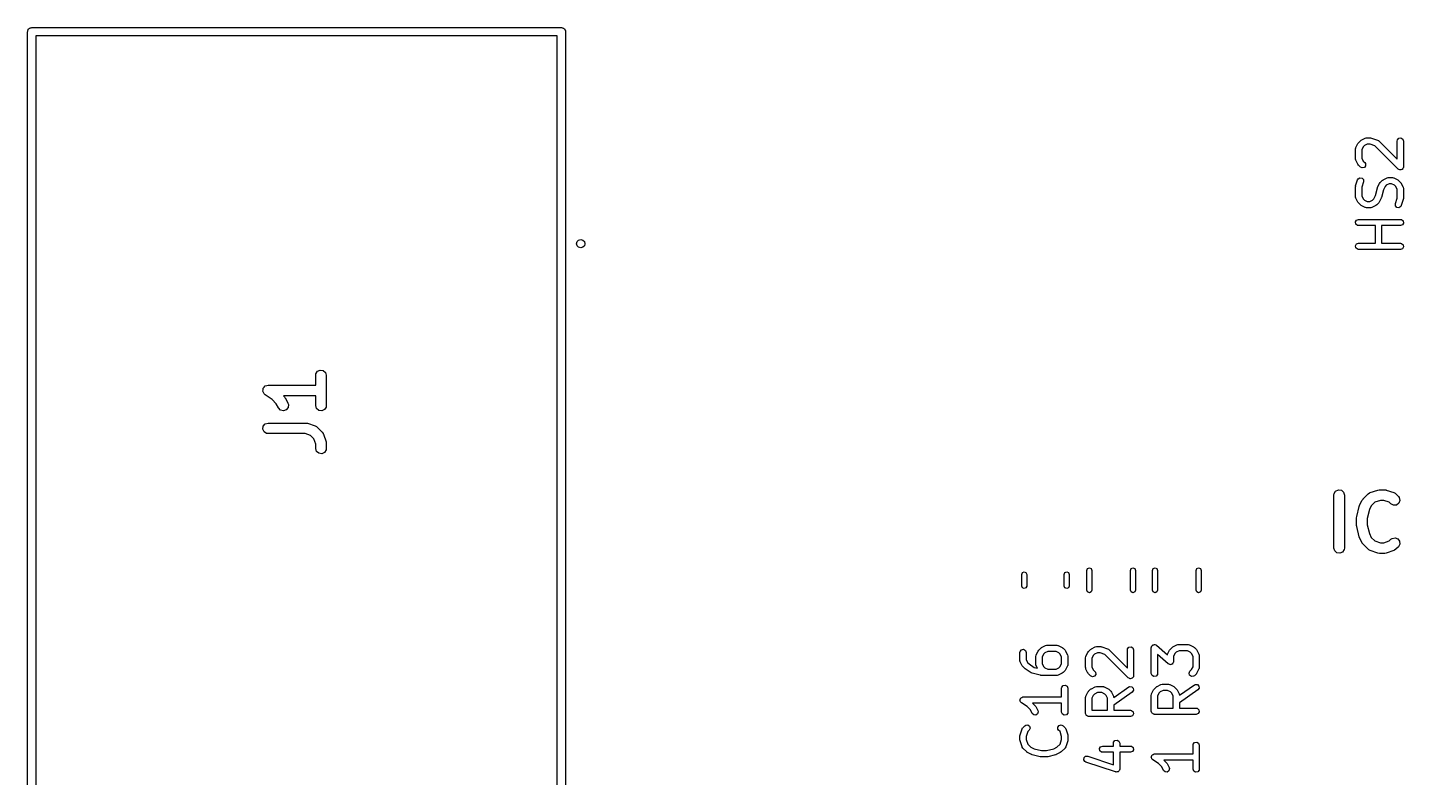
# Model space of a CAD drawing. Extents: x 85.1 to 152.3, y -110.2 to -37.
# Drawn here: x 85.12 to 118.11, y -84.16 to -66.19 of the extents above; entities that cross this region are included whole.
import ezdxf

# ---------------------------------------------------------------- set-up
doc = ezdxf.new("R2010")
doc.units = 0
doc.layers.add('BLACK', color=7, linetype='CONTINUOUS')

msp = doc.modelspace()

# ---------------------------------------------------------------- linework, layer by layer
at = {"layer": 'BLACK', "linetype": 'CONTINUOUS'}
for p, q in [((85.117, -66.294), (85.1219, -66.2789)), ((85.117, -84.455), (85.117, -66.294)), ((85.1219, -66.2631), (85.1312, -66.2503)), ((85.1219, -66.2789), (85.1219, -66.2631)), ((85.1312, -66.2503), (85.1361, -66.2352)), ((85.1361, -66.2352), (85.1489, -66.2259)), ((85.1489, -66.2259), (85.1582, -66.2131)), ((85.1582, -66.2131), (85.1733, -66.2082)), ((85.1733, -66.2082), (85.1861, -66.1989)), ((85.1861, -66.1989), (85.2019, -66.1989)), ((85.2019, -66.1989), (85.217, -66.194)), ((85.217, -66.194), (97.917, -66.194)), ((97.917, -66.194), (97.9321, -66.1989)), ((97.9321, -66.1989), (97.9479, -66.1989)), ((97.9479, -66.1989), (97.9607, -66.2082)), ((97.9607, -66.2082), (97.9758, -66.2131)), ((97.9758, -66.2131), (97.9851, -66.2259)), ((97.9851, -66.2259), (97.9979, -66.2352)), ((97.9979, -66.2352), (98.0028, -66.2503)), ((98.0028, -66.2503), (98.0121, -66.2631)), ((98.0121, -66.2631), (98.0121, -66.2789)), ((98.0121, -66.2789), (98.017, -66.294)), ((98.017, -66.294), (98.017, -84.455)), ((85.317, -66.394), (85.317, -84.355)), ((97.817, -66.394), (85.317, -66.394)), ((97.817, -84.355), (97.817, -66.394)), ((117.027, -68.9555), (117.075, -68.9079)), ((117.075, -68.9079), (117.093, -68.895)), ((117.093, -68.895), (117.094, -68.8938)), ((117.094, -68.8938), (117.19, -68.8462)), ((117.19, -68.8462), (117.215, -68.8388)), ((117.215, -68.8388), (117.219, -68.8398)), ((117.219, -68.8398), (117.223, -68.8383)), ((117.223, -68.8383), (117.318, -68.8383)), ((117.318, -68.8383), (117.34, -68.8422)), ((117.34, -68.8422), (117.342, -68.8421)), ((117.342, -68.8421), (117.485, -68.8898)), ((117.485, -68.8898), (117.508, -68.9022)), ((117.508, -68.9022), (117.51, -68.906)), ((117.51, -68.906), (117.514, -68.9079)), ((117.514, -68.9079), (117.958, -69.3513)), ((117.958, -68.9133), (117.962, -68.8876)), ((117.958, -69.3513), (117.958, -68.9133)), ((117.962, -68.8876), (117.995, -68.8483)), ((117.995, -68.8483), (118.046, -68.8394)), ((118.046, -68.8394), (118.09, -68.8651)), ((118.09, -68.8651), (118.108, -68.9133)), ((118.108, -68.9133), (118.108, -69.5323)), ((116.958, -69.1038), (116.962, -69.0781)), ((116.958, -69.3419), (116.958, -69.1038)), ((116.962, -69.0781), (116.965, -69.0747)), ((116.965, -69.0747), (116.966, -69.0702)), ((116.966, -69.0702), (117.013, -68.975)), ((117.013, -68.975), (117.027, -68.957)), ((117.027, -68.957), (117.027, -68.9555)), ((117.142, -69.0529), (117.108, -69.1215)), ((117.108, -69.1215), (117.108, -69.3242)), ((117.172, -69.0225), (117.142, -69.0529)), ((117.241, -68.9883), (117.172, -69.0225)), ((117.306, -68.9883), (117.241, -68.9883)), ((117.421, -69.0265), (117.306, -68.9883)), ((117.98, -69.5854), (117.421, -69.0265)), ((116.959, -69.3461), (116.958, -69.3419)), ((116.958, -69.3504), (116.959, -69.3461)), ((116.966, -69.3754), (116.958, -69.3504)), ((117.013, -69.4706), (116.966, -69.3754)), ((117.014, -69.4718), (117.013, -69.4706)), ((117.027, -69.4901), (117.014, -69.4718)), ((117.075, -69.5377), (117.027, -69.4901)), ((117.121, -69.5594), (117.075, -69.5377)), ((117.108, -69.3242), (117.142, -69.3927)), ((117.171, -69.5461), (117.121, -69.5594)), ((117.142, -69.3927), (117.181, -69.4317)), ((117.2, -69.5041), (117.171, -69.5461)), ((117.181, -69.4317), (117.196, -69.453)), ((117.196, -69.453), (117.2, -69.5041)), ((118, -69.5949), (117.98, -69.5854)), ((118.02, -69.6062), (118, -69.5949)), ((118.023, -69.6056), (118.02, -69.6062)), ((118.026, -69.607), (118.023, -69.6056)), ((118.048, -69.6012), (118.026, -69.607)), ((118.07, -69.5973), (118.048, -69.6012)), ((118.072, -69.5947), (118.07, -69.5973)), ((118.076, -69.5938), (118.072, -69.5947)), ((118.089, -69.5753), (118.076, -69.5938)), ((118.103, -69.558), (118.089, -69.5753)), ((118.104, -69.5534), (118.103, -69.558)), ((118.105, -69.5517), (118.104, -69.5534)), ((118.108, -69.5323), (118.105, -69.5485)), ((118.105, -69.5485), (118.105, -69.5517)), ((116.961, -69.9848), (117.009, -69.8419)), ((117.009, -69.8419), (117.021, -69.819)), ((117.021, -69.819), (117.065, -69.7922)), ((117.065, -69.7922), (117.116, -69.7997)), ((117.151, -69.8894), (117.108, -70.0207)), ((117.116, -69.7997), (117.15, -69.8381)), ((117.15, -69.8381), (117.151, -69.8894)), ((117.489, -70.0226), (117.537, -69.9274)), ((117.537, -69.9274), (117.55, -69.9094)), ((117.55, -69.9094), (117.551, -69.9079)), ((117.551, -69.9079), (117.599, -69.8603)), ((117.599, -69.8603), (117.617, -69.8474)), ((117.617, -69.8474), (117.618, -69.8462)), ((117.618, -69.8462), (117.713, -69.7986)), ((117.765, -69.9407), (117.696, -69.9749)), ((117.713, -69.7986), (117.738, -69.7912)), ((117.738, -69.7912), (117.743, -69.7922)), ((117.743, -69.7922), (117.747, -69.7907)), ((117.747, -69.7907), (117.842, -69.7907)), ((117.824, -69.9407), (117.765, -69.9407)), ((117.893, -69.9749), (117.824, -69.9407)), ((117.842, -69.7907), (117.868, -69.7952)), ((117.868, -69.7952), (117.871, -69.7981)), ((117.871, -69.7981), (117.876, -69.7986)), ((117.876, -69.7986), (117.971, -69.8462)), ((117.971, -69.8462), (117.989, -69.8596)), ((117.989, -69.8596), (117.99, -69.8603)), ((117.99, -69.8603), (118.038, -69.9079)), ((118.038, -69.9079), (118.051, -69.9262)), ((118.051, -69.9262), (118.052, -69.9274)), ((118.052, -69.9274), (118.1, -70.0226)), ((116.958, -70.0085), (116.962, -69.9864)), ((116.958, -70.2466), (116.958, -70.0085)), ((116.959, -70.2508), (116.958, -70.2466)), ((116.958, -70.2552), (116.959, -70.2508)), ((116.966, -70.2802), (116.958, -70.2552)), ((116.962, -69.9864), (116.961, -69.9848)), ((117.108, -70.0207), (117.108, -70.2289)), ((117.108, -70.2289), (117.142, -70.2974)), ((117.4, -70.2974), (117.438, -70.2204)), ((117.438, -70.2204), (117.484, -70.038)), ((117.484, -70.038), (117.489, -70.0261)), ((117.489, -70.0261), (117.489, -70.0226)), ((117.582, -70.2648), (117.576, -70.2766)), ((117.627, -70.0823), (117.582, -70.2648)), ((117.666, -70.0053), (117.627, -70.0823)), ((117.696, -69.9749), (117.666, -70.0053)), ((117.923, -70.0053), (117.893, -69.9749)), ((117.958, -70.0738), (117.923, -70.0053)), ((117.958, -70.2821), (117.958, -70.0738)), ((118.1, -70.0226), (118.107, -70.0476)), ((118.107, -70.0476), (118.106, -70.0519)), ((118.106, -70.0519), (118.108, -70.0561)), ((118.108, -70.0561), (118.108, -70.2942)), ((117.013, -70.3754), (116.966, -70.2802)), ((117.014, -70.3765), (117.013, -70.3754)), ((117.027, -70.3949), (117.014, -70.3765)), ((117.075, -70.4425), (117.027, -70.3949)), ((117.076, -70.4432), (117.075, -70.4425)), ((117.094, -70.4566), (117.076, -70.4432)), ((117.19, -70.5042), (117.094, -70.4566)), ((117.142, -70.2974), (117.172, -70.3278)), ((117.172, -70.3278), (117.241, -70.3621)), ((117.194, -70.5047), (117.19, -70.5042)), ((117.197, -70.5076), (117.194, -70.5047)), ((117.223, -70.5121), (117.197, -70.5076)), ((117.318, -70.5121), (117.223, -70.5121)), ((117.241, -70.3621), (117.301, -70.3621)), ((117.301, -70.3621), (117.369, -70.3278)), ((117.323, -70.5106), (117.318, -70.5121)), ((117.327, -70.5116), (117.323, -70.5106)), ((117.352, -70.5042), (117.327, -70.5116)), ((117.447, -70.4566), (117.352, -70.5042)), ((117.369, -70.3278), (117.4, -70.2974)), ((117.448, -70.4554), (117.447, -70.4566)), ((117.467, -70.4425), (117.448, -70.4554)), ((117.514, -70.3949), (117.467, -70.4425)), ((117.515, -70.3934), (117.514, -70.3949)), ((117.528, -70.3754), (117.515, -70.3934)), ((117.576, -70.2802), (117.528, -70.3754)), ((117.576, -70.2766), (117.576, -70.2802)), ((117.914, -70.4134), (117.958, -70.2821)), ((117.915, -70.4647), (117.914, -70.4134)), ((117.949, -70.503), (117.915, -70.4647)), ((118, -70.5106), (117.949, -70.503)), ((118.044, -70.4837), (118, -70.5106)), ((118.056, -70.4608), (118.044, -70.4837)), ((118.104, -70.318), (118.056, -70.4608)), ((118.108, -70.2942), (118.104, -70.3163)), ((118.104, -70.3163), (118.104, -70.318)), ((116.959, -70.8526), (116.984, -70.8082)), ((116.968, -70.9032), (116.959, -70.8526)), ((117.007, -70.9361), (116.968, -70.9032)), ((116.984, -70.8082), (117.033, -70.7907)), ((117.033, -70.7907), (118.033, -70.7907)), ((118.033, -70.7907), (118.058, -70.7952)), ((118.081, -70.9231), (118.033, -70.9407)), ((118.058, -70.7952), (118.098, -70.8282)), ((118.106, -70.8787), (118.081, -70.9231)), ((118.098, -70.8282), (118.106, -70.8787)), ((117.033, -70.9407), (117.007, -70.9361)), ((117.434, -70.9407), (117.033, -70.9407)), ((117.434, -71.3621), (117.434, -70.9407)), ((118.033, -70.9407), (117.584, -70.9407)), ((117.584, -70.9407), (117.584, -71.3621)), ((98.281, -71.374), (98.2944, -71.324)), ((98.2944, -71.424), (98.281, -71.374)), ((98.281, -71.374), (98.281, -71.374)), ((98.2944, -71.324), (98.331, -71.2874)), ((98.331, -71.4606), (98.2944, -71.424)), ((98.331, -71.2874), (98.381, -71.274)), ((98.381, -71.474), (98.331, -71.4606)), ((98.381, -71.274), (98.431, -71.2874)), ((98.431, -71.4606), (98.381, -71.474)), ((98.431, -71.2874), (98.4676, -71.324)), ((98.4676, -71.424), (98.431, -71.4606)), ((98.4676, -71.324), (98.481, -71.374)), ((98.481, -71.374), (98.4676, -71.424)), ((98.481, -71.374), (98.481, -71.374)), ((116.959, -71.4241), (116.984, -71.3796)), ((116.968, -71.4746), (116.959, -71.4241)), ((117.007, -71.5076), (116.968, -71.4746)), ((116.984, -71.3796), (117.033, -71.3621)), ((117.033, -71.5121), (117.007, -71.5076)), ((117.033, -71.3621), (117.434, -71.3621)), ((118.033, -71.5121), (117.033, -71.5121)), ((117.584, -71.3621), (118.033, -71.3621)), ((118.033, -71.3621), (118.058, -71.3666)), ((118.081, -71.4945), (118.033, -71.5121)), ((118.058, -71.3666), (118.098, -71.3996)), ((118.106, -71.4501), (118.081, -71.4945)), ((118.098, -71.3996), (118.106, -71.4501)), ((92.0275, -74.5273), (92.0327, -74.4916)), ((92.0275, -74.7632), (92.0275, -74.5273)), ((92.0327, -74.4916), (92.0714, -74.4314)), ((92.0714, -74.4314), (92.1365, -74.4016)), ((92.1365, -74.4016), (92.2073, -74.4118)), ((92.2073, -74.4118), (92.2614, -74.4587)), ((92.2614, -74.4587), (92.2815, -74.5273)), ((92.2815, -74.5273), (92.2815, -75.253)), ((90.7585, -74.9061), (90.7641, -74.8718)), ((90.7641, -74.8718), (90.769, -74.8374)), ((90.769, -74.8374), (90.7697, -74.8366)), ((90.7697, -74.8366), (90.7699, -74.8355)), ((90.7699, -74.8355), (90.7931, -74.8096)), ((90.7931, -74.8096), (90.8159, -74.7834)), ((90.8159, -74.7834), (90.8169, -74.783)), ((90.8169, -74.783), (90.8177, -74.7822)), ((90.8177, -74.7822), (90.8512, -74.773)), ((90.8512, -74.773), (90.8845, -74.7632)), ((90.8845, -74.7632), (92.0275, -74.7632)), ((90.759, -74.9072), (90.7585, -74.9061)), ((90.7588, -74.9083), (90.759, -74.9072)), ((90.7733, -74.9399), (90.7588, -74.9083)), ((90.7872, -74.9717), (90.7733, -74.9399)), ((90.7882, -74.9727), (90.7872, -74.9717)), ((90.7885, -74.9734), (90.7882, -74.9727)), ((90.7901, -74.9743), (90.7885, -74.9734)), ((90.8141, -74.9959), (90.7901, -74.9743)), ((90.985, -75.1098), (90.8141, -74.9959)), ((91.0825, -75.2073), (90.985, -75.1098)), ((91.1338, -75.3098), (91.0825, -75.2073)), ((92.0275, -75.0172), (91.2516, -75.0172)), ((91.2516, -75.0172), (91.2767, -75.0423)), ((91.2767, -75.0423), (91.2984, -75.0712)), ((91.2984, -75.0712), (91.2989, -75.0736)), ((91.2989, -75.0736), (91.3005, -75.0753)), ((91.3005, -75.0753), (91.361, -75.1963)), ((91.361, -75.1963), (91.3724, -75.2306)), ((92.0275, -75.253), (92.0275, -75.0172)), ((91.1825, -75.3622), (91.1338, -75.3098)), ((91.2519, -75.38), (91.1825, -75.3622)), ((91.3198, -75.3574), (91.2519, -75.38)), ((91.3647, -75.3017), (91.3198, -75.3574)), ((91.3724, -75.2306), (91.3647, -75.3017)), ((92.0477, -75.3217), (92.0275, -75.253)), ((92.1018, -75.3686), (92.0477, -75.3217)), ((92.1726, -75.3788), (92.1018, -75.3686)), ((92.2377, -75.349), (92.1726, -75.3788)), ((92.2764, -75.2888), (92.2377, -75.349)), ((92.2815, -75.253), (92.2764, -75.2888)), ((90.7588, -75.8154), (90.769, -75.7446)), ((90.7885, -75.8805), (90.7588, -75.8154)), ((90.769, -75.7446), (90.8159, -75.6905)), ((90.8159, -75.6905), (90.8845, -75.6703)), ((90.8845, -75.6703), (91.7917, -75.6703)), ((91.7917, -75.6703), (91.8274, -75.6755)), ((91.8274, -75.6755), (91.8295, -75.6768)), ((91.8295, -75.6768), (91.8318, -75.6768)), ((91.8318, -75.6768), (92.0133, -75.7373)), ((92.0133, -75.7373), (92.0456, -75.7535)), ((92.0456, -75.7535), (92.0528, -75.7625)), ((92.0528, -75.7625), (92.0629, -75.768)), ((92.0629, -75.768), (92.1839, -75.889)), ((90.8487, -75.9192), (90.7885, -75.8805)), ((90.8845, -75.9243), (90.8487, -75.9192)), ((91.7711, -75.9243), (90.8845, -75.9243)), ((91.9045, -75.9688), (91.7711, -75.9243)), ((91.983, -76.0474), (91.9045, -75.9688)), ((92.0275, -76.1808), (91.983, -76.0474)), ((92.0275, -76.2811), (92.0275, -76.1808)), ((92.1839, -75.889), (92.2055, -75.9179)), ((92.2055, -75.9179), (92.208, -75.9291)), ((92.208, -75.9291), (92.2145, -75.9386)), ((92.2145, -75.9386), (92.275, -76.12)), ((92.275, -76.12), (92.2814, -76.1556)), ((92.2814, -76.1556), (92.2809, -76.1579)), ((92.2809, -76.1579), (92.2815, -76.1602)), ((92.2815, -76.1602), (92.2815, -76.2811)), ((92.0477, -76.3498), (92.0275, -76.2811)), ((92.1018, -76.3967), (92.0477, -76.3498)), ((92.1726, -76.4068), (92.1018, -76.3967)), ((92.2377, -76.3771), (92.1726, -76.4068)), ((92.2764, -76.3169), (92.2377, -76.3771)), ((92.2815, -76.2811), (92.2764, -76.3169)), ((116.438, -77.3971), (116.444, -77.3613)), ((116.438, -78.6671), (116.438, -77.3971)), ((116.444, -77.3613), (116.482, -77.3011)), ((116.482, -77.3011), (116.547, -77.2714)), ((116.547, -77.2714), (116.618, -77.2816)), ((116.618, -77.2816), (116.672, -77.3285)), ((116.672, -77.3285), (116.692, -77.3971)), ((116.692, -77.3971), (116.692, -78.6671)), ((117.057, -77.6427), (117.117, -77.5218)), ((117.117, -77.5218), (117.138, -77.4921)), ((117.138, -77.4921), (117.14, -77.4908)), ((117.14, -77.4908), (117.141, -77.4888)), ((117.141, -77.4888), (117.262, -77.3678)), ((117.262, -77.3678), (117.291, -77.3461)), ((117.291, -77.3461), (117.302, -77.3437)), ((117.302, -77.3437), (117.311, -77.3371)), ((117.311, -77.3371), (117.493, -77.2766)), ((117.554, -77.5241), (117.42, -77.5686)), ((117.493, -77.2766), (117.528, -77.2702)), ((117.528, -77.2702), (117.531, -77.2708)), ((117.531, -77.2708), (117.533, -77.2701)), ((117.533, -77.2701), (117.654, -77.2701)), ((117.633, -77.5241), (117.554, -77.5241)), ((117.767, -77.5686), (117.633, -77.5241)), ((117.654, -77.2701), (117.69, -77.2753)), ((117.69, -77.2753), (117.692, -77.2766)), ((117.692, -77.2766), (117.694, -77.2766)), ((117.694, -77.2766), (117.876, -77.3371)), ((117.876, -77.3371), (117.908, -77.3533)), ((117.908, -77.3533), (117.915, -77.3623)), ((117.915, -77.3623), (117.925, -77.3678)), ((117.925, -77.3678), (117.986, -77.4283)), ((117.986, -77.4283), (118.007, -77.4572)), ((118.023, -77.5271), (117.998, -77.5942)), ((118.007, -77.4572), (118.023, -77.5271)), ((116.987, -77.9106), (117.047, -77.6687)), ((117.047, -77.6687), (117.056, -77.6471)), ((117.056, -77.6471), (117.057, -77.6427)), ((117.29, -77.7438), (117.237, -77.957)), ((117.335, -77.6538), (117.29, -77.7438)), ((117.42, -77.5686), (117.335, -77.6538)), ((117.806, -77.6079), (117.767, -77.5686)), ((117.869, -77.6422), (117.806, -77.6079)), ((117.94, -77.6371), (117.869, -77.6422)), ((117.998, -77.5942), (117.94, -77.6371)), ((116.983, -77.9414), (116.987, -77.9141)), ((116.983, -78.1228), (116.983, -77.9414)), ((116.984, -78.1262), (116.983, -78.1228)), ((116.987, -78.1536), (116.984, -78.1262)), ((116.987, -77.9141), (116.987, -77.9106)), ((117.047, -78.3955), (116.987, -78.1536)), ((117.237, -77.957), (117.237, -78.1072)), ((117.237, -78.1072), (117.29, -78.3204)), ((117.049, -78.3994), (117.047, -78.3955)), ((117.057, -78.4215), (117.049, -78.3994)), ((117.117, -78.5425), (117.057, -78.4215)), ((117.29, -78.3204), (117.335, -78.4105)), ((117.335, -78.4105), (117.42, -78.4956)), ((117.42, -78.4956), (117.554, -78.5401)), ((117.633, -78.5401), (117.767, -78.4956)), ((117.767, -78.4956), (117.806, -78.4564)), ((117.806, -78.4564), (117.835, -78.4347)), ((117.835, -78.4347), (117.905, -78.4195)), ((117.905, -78.4195), (117.972, -78.4445)), ((117.972, -78.4445), (118.015, -78.5018)), ((118.015, -78.5018), (118.02, -78.5732)), ((116.459, -78.7358), (116.438, -78.6671)), ((116.513, -78.7826), (116.459, -78.7358)), ((116.584, -78.7928), (116.513, -78.7826)), ((116.649, -78.7631), (116.584, -78.7928)), ((116.687, -78.7029), (116.649, -78.7631)), ((116.692, -78.6671), (116.687, -78.7029)), ((117.119, -78.5442), (117.117, -78.5425)), ((117.119, -78.5466), (117.119, -78.5442)), ((117.141, -78.5755), (117.119, -78.5466)), ((117.262, -78.6965), (117.141, -78.5755)), ((117.272, -78.702), (117.262, -78.6965)), ((117.279, -78.7109), (117.272, -78.702)), ((117.311, -78.7271), (117.279, -78.7109)), ((117.493, -78.7876), (117.311, -78.7271)), ((117.495, -78.7877), (117.493, -78.7876)), ((117.497, -78.789), (117.495, -78.7877)), ((117.533, -78.7941), (117.497, -78.789)), ((117.654, -78.7941), (117.533, -78.7941)), ((117.554, -78.5401), (117.633, -78.5401)), ((117.656, -78.7935), (117.654, -78.7941)), ((117.659, -78.794), (117.656, -78.7935)), ((117.694, -78.7876), (117.659, -78.794)), ((117.876, -78.7271), (117.694, -78.7876)), ((117.885, -78.7206), (117.876, -78.7271)), ((117.896, -78.7181), (117.885, -78.7206)), ((117.925, -78.6965), (117.896, -78.7181)), ((117.986, -78.636), (117.925, -78.6965)), ((118.02, -78.5732), (117.986, -78.636)), ((110.517, -79.2017), (110.535, -79.1593)), ((110.535, -79.1593), (110.577, -79.1417)), ((110.577, -79.1417), (110.62, -79.1593)), ((110.62, -79.1593), (110.637, -79.2017)), ((111.562, -79.2017), (111.58, -79.1593)), ((111.58, -79.1593), (111.622, -79.1417)), ((111.622, -79.1417), (111.665, -79.1593)), ((111.665, -79.1593), (111.682, -79.2017)), ((112.092, -79.2017), (112.109, -79.1593)), ((112.109, -79.1593), (112.152, -79.1417)), ((112.152, -79.1417), (112.194, -79.1593)), ((112.194, -79.1593), (112.212, -79.2017)), ((113.137, -79.2017), (113.154, -79.1593)), ((113.154, -79.1593), (113.197, -79.1417)), ((113.197, -79.1417), (113.239, -79.1593)), ((113.239, -79.1593), (113.257, -79.2017)), ((108.955, -79.2976), (108.972, -79.2552)), ((108.955, -79.5788), (108.955, -79.2976)), ((108.972, -79.2552), (109.015, -79.2376)), ((109.015, -79.2376), (109.057, -79.2552)), ((109.057, -79.2552), (109.075, -79.2976)), ((109.075, -79.2976), (109.075, -79.5788)), ((109.975, -79.2976), (109.992, -79.2552)), ((109.975, -79.5788), (109.975, -79.2976)), ((109.992, -79.2552), (110.035, -79.2376)), ((110.035, -79.2376), (110.077, -79.2552)), ((110.077, -79.2552), (110.095, -79.2976)), ((110.095, -79.2976), (110.095, -79.5788)), ((110.517, -79.6763), (110.517, -79.2017)), ((110.637, -79.2017), (110.637, -79.6763)), ((111.562, -79.6763), (111.562, -79.2017)), ((111.682, -79.2017), (111.682, -79.6763)), ((112.092, -79.6763), (112.092, -79.2017)), ((112.212, -79.2017), (112.212, -79.6763)), ((113.137, -79.6763), (113.137, -79.2017)), ((113.257, -79.2017), (113.257, -79.6763)), ((108.972, -79.6212), (108.955, -79.5788)), ((109.015, -79.6388), (108.972, -79.6212)), ((109.057, -79.6212), (109.015, -79.6388)), ((109.075, -79.5788), (109.057, -79.6212)), ((109.992, -79.6212), (109.975, -79.5788)), ((110.035, -79.6388), (109.992, -79.6212)), ((110.077, -79.6212), (110.035, -79.6388)), ((110.095, -79.5788), (110.077, -79.6212)), ((110.535, -79.7187), (110.517, -79.6763)), ((110.577, -79.7363), (110.535, -79.7187)), ((110.62, -79.7187), (110.577, -79.7363)), ((110.637, -79.6763), (110.62, -79.7187)), ((111.58, -79.7187), (111.562, -79.6763)), ((111.622, -79.7363), (111.58, -79.7187)), ((111.665, -79.7187), (111.622, -79.7363)), ((111.682, -79.6763), (111.665, -79.7187)), ((112.109, -79.7187), (112.092, -79.6763)), ((112.152, -79.7363), (112.109, -79.7187)), ((112.194, -79.7187), (112.152, -79.7363)), ((112.212, -79.6763), (112.194, -79.7187)), ((113.154, -79.7187), (113.137, -79.6763)), ((113.197, -79.7363), (113.154, -79.7187)), ((113.239, -79.7187), (113.197, -79.7363)), ((113.257, -79.6763), (113.239, -79.7187)), ((108.912, -81.1671), (108.917, -81.1415)), ((108.917, -81.1415), (108.95, -81.1022)), ((108.95, -81.1022), (109, -81.0933)), ((109, -81.0933), (109.045, -81.1189)), ((109.045, -81.1189), (109.062, -81.1671)), ((109.301, -81.2288), (109.349, -81.1336)), ((109.349, -81.1336), (109.362, -81.1156)), ((109.362, -81.1156), (109.363, -81.1141)), ((109.363, -81.1141), (109.411, -81.0665)), ((109.411, -81.0665), (109.429, -81.0536)), ((109.429, -81.0536), (109.43, -81.0524)), ((109.43, -81.0524), (109.525, -81.0048)), ((109.577, -81.1469), (109.508, -81.1812)), ((109.525, -81.0048), (109.55, -80.9974)), ((109.55, -80.9974), (109.555, -80.9984)), ((109.555, -80.9984), (109.559, -80.9969)), ((109.559, -80.9969), (109.797, -80.9969)), ((109.779, -81.1469), (109.577, -81.1469)), ((109.848, -81.1812), (109.779, -81.1469)), ((109.797, -80.9969), (109.823, -81.0014)), ((109.823, -81.0014), (109.826, -81.0043)), ((109.826, -81.0043), (109.83, -81.0048)), ((109.83, -81.0048), (109.926, -81.0524)), ((109.926, -81.0524), (109.944, -81.0658)), ((109.944, -81.0658), (109.945, -81.0665)), ((109.945, -81.0665), (109.993, -81.1141)), ((109.993, -81.1141), (110.006, -81.1325)), ((110.006, -81.1325), (110.007, -81.1336)), ((110.007, -81.1336), (110.055, -81.2288)), ((110.543, -81.1656), (110.556, -81.1476)), ((110.556, -81.1476), (110.557, -81.1461)), ((110.557, -81.1461), (110.604, -81.0985)), ((110.604, -81.0985), (110.623, -81.0856)), ((110.623, -81.0856), (110.624, -81.0844)), ((110.624, -81.0844), (110.719, -81.0368)), ((110.719, -81.0368), (110.744, -81.0294)), ((110.744, -81.0294), (110.748, -81.0304)), ((110.748, -81.0304), (110.753, -81.0289)), ((110.753, -81.0289), (110.848, -81.0289)), ((110.848, -81.0289), (110.87, -81.0328)), ((110.87, -81.0328), (110.872, -81.0327)), ((110.872, -81.0327), (111.015, -81.0804)), ((111.015, -81.0804), (111.037, -81.0928)), ((111.037, -81.0928), (111.04, -81.0966)), ((111.04, -81.0966), (111.044, -81.0985)), ((111.044, -81.0985), (111.487, -81.5419)), ((111.487, -81.1039), (111.492, -81.0782)), ((111.487, -81.5419), (111.487, -81.1039)), ((111.492, -81.0782), (111.525, -81.0389)), ((111.525, -81.0389), (111.575, -81.03)), ((111.575, -81.03), (111.62, -81.0557)), ((111.62, -81.0557), (111.637, -81.1039)), ((111.637, -81.1039), (111.637, -81.7229)), ((112.062, -81.0531), (112.064, -81.042)), ((112.062, -81.6721), (112.062, -81.0531)), ((112.063, -81.0385), (112.065, -81.0359)), ((112.064, -81.042), (112.063, -81.0385)), ((112.065, -81.0359), (112.067, -81.0274)), ((112.067, -81.0274), (112.08, -81.0119)), ((112.08, -81.0119), (112.09, -80.9946)), ((112.09, -80.9946), (112.096, -80.9927)), ((112.096, -80.9927), (112.1, -80.9881)), ((112.1, -80.9881), (112.119, -80.9846)), ((112.119, -80.9846), (112.139, -80.9781)), ((112.139, -80.9781), (112.144, -80.9803)), ((112.144, -80.9803), (112.15, -80.9792)), ((112.15, -80.9792), (112.168, -80.9893)), ((112.168, -80.9893), (112.186, -80.9966)), ((112.186, -80.9966), (112.446, -81.2241)), ((112.451, -81.21), (112.499, -81.1148)), ((112.499, -81.1148), (112.512, -81.0968)), ((112.512, -81.0968), (112.513, -81.0953)), ((112.513, -81.0953), (112.56, -81.0477)), ((112.56, -81.0477), (112.579, -81.0348)), ((112.579, -81.0348), (112.58, -81.0336)), ((112.58, -81.0336), (112.675, -80.986)), ((112.726, -81.1281), (112.658, -81.1623)), ((112.675, -80.986), (112.7, -80.9786)), ((112.7, -80.9786), (112.704, -80.9796)), ((112.704, -80.9796), (112.708, -80.9781)), ((112.708, -80.9781), (112.947, -80.9781)), ((112.929, -81.1281), (112.726, -81.1281)), ((112.997, -81.1623), (112.929, -81.1281)), ((112.947, -80.9781), (112.972, -80.9826)), ((112.972, -80.9826), (112.976, -80.9855)), ((112.976, -80.9855), (112.98, -80.986)), ((112.98, -80.986), (113.075, -81.0336)), ((113.075, -81.0336), (113.093, -81.047)), ((113.093, -81.047), (113.095, -81.0477)), ((113.095, -81.0477), (113.142, -81.0953)), ((113.142, -81.0953), (113.155, -81.1137)), ((113.155, -81.1137), (113.156, -81.1148)), ((113.156, -81.1148), (113.204, -81.21)), ((108.912, -81.3576), (108.912, -81.1671)), ((108.914, -81.3618), (108.912, -81.3576)), ((108.913, -81.3662), (108.914, -81.3618)), ((108.92, -81.3911), (108.913, -81.3662)), ((108.968, -81.4864), (108.92, -81.3911)), ((108.969, -81.4875), (108.968, -81.4864)), ((108.982, -81.5059), (108.969, -81.4875)), ((109.062, -81.1671), (109.062, -81.3399)), ((109.062, -81.3399), (109.097, -81.4084)), ((109.097, -81.4084), (109.13, -81.4422)), ((109.13, -81.4422), (109.256, -81.5261)), ((109.293, -81.2624), (109.298, -81.2367)), ((109.293, -81.4528), (109.293, -81.2624)), ((109.295, -81.4571), (109.293, -81.4528)), ((109.294, -81.4614), (109.295, -81.4571)), ((109.301, -81.4864), (109.294, -81.4614)), ((109.298, -81.2367), (109.301, -81.2333)), ((109.301, -81.2333), (109.301, -81.2288)), ((109.33, -81.5446), (109.301, -81.4864)), ((109.478, -81.2116), (109.443, -81.2801)), ((109.443, -81.2801), (109.443, -81.4351)), ((109.443, -81.4351), (109.478, -81.5037)), ((109.508, -81.1812), (109.478, -81.2116)), ((109.878, -81.2116), (109.848, -81.1812)), ((109.912, -81.2801), (109.878, -81.2116)), ((109.878, -81.5037), (109.912, -81.4351)), ((109.912, -81.4351), (109.912, -81.2801)), ((110.055, -81.4864), (110.007, -81.5816)), ((110.055, -81.2288), (110.062, -81.2538)), ((110.058, -81.4785), (110.055, -81.4819)), ((110.055, -81.4819), (110.055, -81.4864)), ((110.062, -81.4528), (110.058, -81.4785)), ((110.062, -81.2538), (110.061, -81.2582)), ((110.061, -81.2582), (110.062, -81.2624)), ((110.062, -81.2624), (110.062, -81.4528)), ((110.487, -81.2944), (110.492, -81.2687)), ((110.487, -81.5325), (110.487, -81.2944)), ((110.492, -81.2687), (110.495, -81.2653)), ((110.495, -81.2608), (110.543, -81.1656)), ((110.495, -81.2653), (110.495, -81.2608)), ((110.671, -81.2435), (110.637, -81.3121)), ((110.637, -81.3121), (110.637, -81.5148)), ((110.702, -81.2131), (110.671, -81.2435)), ((110.77, -81.1789), (110.702, -81.2131)), ((110.836, -81.1789), (110.77, -81.1789)), ((110.95, -81.2171), (110.836, -81.1789)), ((111.509, -81.776), (110.95, -81.2171)), ((112.469, -81.4429), (112.212, -81.2184)), ((112.212, -81.2184), (112.212, -81.6721)), ((112.446, -81.2241), (112.447, -81.2179)), ((112.447, -81.2179), (112.45, -81.2145)), ((112.45, -81.2145), (112.451, -81.21)), ((112.487, -81.4502), (112.469, -81.4429)), ((112.505, -81.4603), (112.487, -81.4502)), ((112.511, -81.4592), (112.505, -81.4603)), ((112.516, -81.4614), (112.511, -81.4592)), ((112.536, -81.4549), (112.516, -81.4614)), ((112.555, -81.4514), (112.536, -81.4549)), ((112.559, -81.4468), (112.555, -81.4514)), ((112.565, -81.4449), (112.559, -81.4468)), ((112.575, -81.4276), (112.565, -81.4449)), ((112.588, -81.4121), (112.575, -81.4276)), ((112.59, -81.4036), (112.588, -81.4121)), ((112.592, -81.401), (112.59, -81.4036)), ((112.593, -81.3864), (112.591, -81.3975)), ((112.591, -81.3975), (112.592, -81.401)), ((112.627, -81.1927), (112.593, -81.2613)), ((112.593, -81.2613), (112.593, -81.3864)), ((112.658, -81.1623), (112.627, -81.1927)), ((113.028, -81.1927), (112.997, -81.1623)), ((113.062, -81.2613), (113.028, -81.1927)), ((113.062, -81.5116), (113.062, -81.2613)), ((113.204, -81.21), (113.212, -81.235)), ((113.212, -81.235), (113.21, -81.2393)), ((113.21, -81.2393), (113.212, -81.2436)), ((113.212, -81.2436), (113.212, -81.5293)), ((109.03, -81.5535), (108.982, -81.5059)), ((109.033, -81.555), (109.03, -81.5535)), ((109.041, -81.5629), (109.033, -81.555)), ((109.184, -81.6581), (109.041, -81.5629)), ((109.184, -81.6582), (109.184, -81.6581)), ((109.207, -81.6685), (109.184, -81.6582)), ((109.398, -81.7161), (109.207, -81.6685)), ((109.256, -81.5261), (109.33, -81.5446)), ((109.401, -81.7157), (109.398, -81.7161)), ((109.416, -81.7183), (109.401, -81.7157)), ((109.797, -81.7183), (109.416, -81.7183)), ((109.478, -81.5037), (109.508, -81.5341)), ((109.508, -81.5341), (109.577, -81.5683)), ((109.577, -81.5683), (109.779, -81.5683)), ((109.779, -81.5683), (109.848, -81.5341)), ((109.801, -81.7168), (109.797, -81.7183)), ((109.806, -81.7178), (109.801, -81.7168)), ((109.83, -81.7104), (109.806, -81.7178)), ((109.926, -81.6628), (109.83, -81.7104)), ((109.848, -81.5341), (109.878, -81.5037)), ((109.927, -81.6616), (109.926, -81.6628)), ((109.945, -81.6487), (109.927, -81.6616)), ((109.993, -81.6011), (109.945, -81.6487)), ((109.994, -81.5996), (109.993, -81.6011)), ((110.007, -81.5816), (109.994, -81.5996)), ((110.489, -81.5367), (110.487, -81.5325)), ((110.488, -81.541), (110.489, -81.5367)), ((110.495, -81.566), (110.488, -81.541)), ((110.543, -81.6612), (110.495, -81.566)), ((110.544, -81.6624), (110.543, -81.6612)), ((110.557, -81.6807), (110.544, -81.6624)), ((110.604, -81.7283), (110.557, -81.6807)), ((110.651, -81.75), (110.604, -81.7283)), ((110.637, -81.5148), (110.671, -81.5833)), ((110.7, -81.7368), (110.651, -81.75)), ((110.671, -81.5833), (110.71, -81.6223)), ((110.73, -81.6947), (110.7, -81.7368)), ((110.71, -81.6223), (110.725, -81.6436)), ((110.725, -81.6436), (110.73, -81.6947)), ((111.53, -81.7855), (111.509, -81.776)), ((111.549, -81.7968), (111.53, -81.7855)), ((111.553, -81.7962), (111.549, -81.7968)), ((111.556, -81.7976), (111.553, -81.7962)), ((111.577, -81.7918), (111.556, -81.7976)), ((111.6, -81.7879), (111.577, -81.7918)), ((111.602, -81.7853), (111.6, -81.7879)), ((111.605, -81.7844), (111.602, -81.7853)), ((111.618, -81.7659), (111.605, -81.7844)), ((111.633, -81.7486), (111.618, -81.7659)), ((111.634, -81.744), (111.633, -81.7486)), ((111.637, -81.7229), (111.634, -81.7391)), ((111.634, -81.7391), (111.635, -81.7423)), ((111.635, -81.7423), (111.634, -81.744)), ((112.08, -81.7203), (112.062, -81.6721)), ((112.124, -81.746), (112.08, -81.7203)), ((112.175, -81.7371), (112.124, -81.746)), ((112.207, -81.6978), (112.175, -81.7371)), ((112.212, -81.6721), (112.207, -81.6978)), ((112.967, -81.6656), (112.989, -81.6191)), ((112.98, -81.7151), (112.967, -81.6656)), ((113.022, -81.7446), (112.98, -81.7151)), ((112.989, -81.6191), (113.028, -81.5801)), ((113.073, -81.7401), (113.022, -81.7446)), ((113.028, -81.5801), (113.062, -81.5116)), ((113.095, -81.7252), (113.073, -81.7401)), ((113.142, -81.6775), (113.095, -81.7252)), ((113.143, -81.6761), (113.142, -81.6775)), ((113.156, -81.6581), (113.143, -81.6761)), ((113.204, -81.5628), (113.156, -81.6581)), ((113.205, -81.5584), (113.204, -81.5628)), ((113.207, -81.5549), (113.205, -81.5584)), ((113.212, -81.5293), (113.207, -81.5549)), ((109.912, -82.0243), (109.917, -81.9986)), ((109.912, -82.235), (109.912, -82.0243)), ((109.917, -81.9986), (109.95, -81.9593)), ((109.95, -81.9593), (110, -81.9504)), ((110, -81.9504), (110.045, -81.9761)), ((110.045, -81.9761), (110.062, -82.0243)), ((110.062, -82.0243), (110.062, -82.5957)), ((110.495, -82.2132), (110.543, -82.118)), ((110.543, -82.118), (110.556, -82.1)), ((110.556, -82.1), (110.557, -82.0985)), ((110.557, -82.0985), (110.604, -82.0509)), ((110.604, -82.0509), (110.623, -82.038)), ((110.623, -82.038), (110.624, -82.0368)), ((110.624, -82.0368), (110.719, -81.9892)), ((110.77, -82.1313), (110.702, -82.1655)), ((110.719, -81.9892), (110.744, -81.9818)), ((110.744, -81.9818), (110.748, -81.9828)), ((110.748, -81.9828), (110.753, -81.9813)), ((110.753, -81.9813), (110.896, -81.9813)), ((110.878, -82.1313), (110.77, -82.1313)), ((110.946, -82.1655), (110.878, -82.1313)), ((110.896, -81.9813), (110.921, -81.9858)), ((110.921, -81.9858), (110.925, -81.9887)), ((110.925, -81.9887), (110.929, -81.9892)), ((110.929, -81.9892), (111.024, -82.0368)), ((111.024, -82.0368), (111.042, -82.0502)), ((111.042, -82.0502), (111.044, -82.0509)), ((111.044, -82.0509), (111.091, -82.0985)), ((111.091, -82.0985), (111.104, -82.1168)), ((111.104, -82.1168), (111.105, -82.118)), ((111.105, -82.118), (111.153, -82.2132)), ((111.161, -82.2458), (111.519, -81.9948)), ((111.605, -82.1177), (111.161, -82.4286)), ((111.519, -81.9948), (111.543, -81.9838)), ((111.543, -81.9838), (111.594, -81.9883)), ((111.594, -81.9883), (111.63, -82.0246)), ((111.635, -82.0757), (111.605, -82.1177)), ((111.63, -82.0246), (111.635, -82.0757)), ((112.07, -82.1624), (112.118, -82.0672)), ((112.118, -82.0672), (112.131, -82.0492)), ((112.131, -82.0492), (112.132, -82.0477)), ((112.132, -82.0477), (112.179, -82.0001)), ((112.179, -82.0001), (112.198, -81.9872)), ((112.198, -81.9872), (112.199, -81.986)), ((112.199, -81.986), (112.294, -81.9384)), ((112.246, -82.1451), (112.212, -82.2136)), ((112.277, -82.1147), (112.246, -82.1451)), ((112.345, -82.0805), (112.277, -82.1147)), ((112.294, -81.9384), (112.319, -81.931)), ((112.319, -81.931), (112.323, -81.932)), ((112.323, -81.932), (112.327, -81.9305)), ((112.327, -81.9305), (112.47, -81.9305)), ((112.453, -82.0805), (112.345, -82.0805)), ((112.521, -82.1147), (112.453, -82.0805)), ((112.47, -81.9305), (112.496, -81.935)), ((112.496, -81.935), (112.499, -81.9379)), ((112.499, -81.9379), (112.504, -81.9384)), ((112.504, -81.9384), (112.599, -81.986)), ((112.552, -82.1451), (112.521, -82.1147)), ((112.586, -82.2136), (112.552, -82.1451)), ((112.599, -81.986), (112.617, -81.9994)), ((112.617, -81.9994), (112.619, -82.0001)), ((112.619, -82.0001), (112.666, -82.0477)), ((112.666, -82.0477), (112.679, -82.066)), ((112.679, -82.066), (112.68, -82.0672)), ((112.68, -82.0672), (112.728, -82.1624)), ((112.735, -82.195), (113.094, -81.944)), ((113.18, -82.0669), (112.736, -82.3778)), ((113.094, -81.944), (113.118, -81.933)), ((113.118, -81.933), (113.169, -81.9375)), ((113.169, -81.9375), (113.205, -81.9738)), ((113.209, -82.0249), (113.18, -82.0669)), ((113.205, -81.9738), (113.209, -82.0249)), ((108.913, -82.3052), (108.914, -82.3012)), ((108.919, -82.3261), (108.913, -82.3052)), ((108.914, -82.297), (108.924, -82.2781)), ((108.914, -82.3012), (108.914, -82.297)), ((108.922, -82.3475), (108.919, -82.3261)), ((108.926, -82.3503), (108.922, -82.3475)), ((108.924, -82.2781), (108.933, -82.2582)), ((108.927, -82.3544), (108.926, -82.3503)), ((108.946, -82.3724), (108.927, -82.3544)), ((108.933, -82.2582), (108.937, -82.2563)), ((108.937, -82.2563), (108.939, -82.2525)), ((108.939, -82.2525), (108.96, -82.2451)), ((109.082, -82.4635), (108.946, -82.3724)), ((108.96, -82.2451), (108.979, -82.2354)), ((108.979, -82.2354), (108.983, -82.2365)), ((108.983, -82.2365), (108.987, -82.235)), ((108.987, -82.235), (109.912, -82.235)), ((109.164, -82.5449), (109.082, -82.4635)), ((109.912, -82.385), (109.216, -82.385)), ((109.216, -82.385), (109.279, -82.4474)), ((109.279, -82.4474), (109.291, -82.4658)), ((109.291, -82.4658), (109.293, -82.4669)), ((109.293, -82.4669), (109.34, -82.5622)), ((109.912, -82.5957), (109.912, -82.385)), ((110.487, -82.2467), (110.492, -82.2211)), ((110.487, -82.6277), (110.487, -82.2467)), ((110.492, -82.2211), (110.495, -82.2177)), ((110.495, -82.2177), (110.495, -82.2132)), ((110.671, -82.1959), (110.637, -82.2644)), ((110.637, -82.2644), (110.637, -82.5527)), ((110.702, -82.1655), (110.671, -82.1959)), ((110.977, -82.1959), (110.946, -82.1655)), ((111.011, -82.2644), (110.977, -82.1959)), ((111.011, -82.5527), (111.011, -82.2644)), ((111.153, -82.2132), (111.161, -82.2382)), ((111.161, -82.2382), (111.159, -82.2425)), ((111.159, -82.2425), (111.161, -82.2458)), ((111.161, -82.4286), (111.161, -82.5527)), ((112.062, -82.1959), (112.067, -82.1703)), ((112.062, -82.5769), (112.062, -82.1959)), ((112.067, -82.1703), (112.069, -82.1669)), ((112.069, -82.1669), (112.07, -82.1624)), ((112.212, -82.2136), (112.212, -82.5019)), ((112.586, -82.5019), (112.586, -82.2136)), ((112.728, -82.1624), (112.735, -82.1874)), ((112.735, -82.1874), (112.734, -82.1917)), ((112.734, -82.1917), (112.735, -82.195)), ((112.736, -82.3778), (112.736, -82.5019)), ((109.206, -82.6292), (109.164, -82.5449)), ((109.243, -82.6645), (109.206, -82.6292)), ((109.295, -82.6676), (109.243, -82.6645)), ((109.336, -82.637), (109.295, -82.6676)), ((109.348, -82.5871), (109.336, -82.637)), ((109.34, -82.5622), (109.348, -82.5871)), ((109.93, -82.6439), (109.912, -82.5957)), ((109.974, -82.6696), (109.93, -82.6439)), ((110.025, -82.6607), (109.974, -82.6696)), ((110.058, -82.6214), (110.025, -82.6607)), ((110.062, -82.5957), (110.058, -82.6214)), ((110.494, -82.646), (110.487, -82.6277)), ((110.497, -82.6652), (110.494, -82.646)), ((110.502, -82.6695), (110.497, -82.6652)), ((110.505, -82.6759), (110.502, -82.6695)), ((110.522, -82.6856), (110.505, -82.6759)), ((110.537, -82.6982), (110.522, -82.6856)), ((110.546, -82.6999), (110.537, -82.6982)), ((110.549, -82.7016), (110.546, -82.6999)), ((110.552, -82.701), (110.549, -82.7016)), ((110.562, -82.7027), (110.552, -82.701)), ((111.562, -82.7027), (110.562, -82.7027)), ((110.637, -82.5527), (111.011, -82.5527)), ((111.161, -82.5527), (111.562, -82.5527)), ((111.562, -82.5527), (111.588, -82.5572)), ((111.61, -82.6851), (111.562, -82.7027)), ((111.588, -82.5572), (111.627, -82.5902)), ((111.636, -82.6407), (111.61, -82.6851)), ((111.627, -82.5902), (111.636, -82.6407)), ((112.069, -82.5952), (112.062, -82.5769)), ((112.072, -82.6144), (112.069, -82.5952)), ((112.077, -82.6187), (112.072, -82.6144)), ((112.08, -82.6251), (112.077, -82.6187)), ((112.096, -82.6348), (112.08, -82.6251)), ((112.111, -82.6474), (112.096, -82.6348)), ((112.121, -82.6491), (112.111, -82.6474)), ((112.124, -82.6508), (112.121, -82.6491)), ((112.127, -82.6502), (112.124, -82.6508)), ((112.137, -82.6519), (112.127, -82.6502)), ((113.137, -82.6519), (112.137, -82.6519)), ((112.212, -82.5019), (112.586, -82.5019)), ((112.736, -82.5019), (113.137, -82.5019)), ((113.137, -82.5019), (113.163, -82.5064)), ((113.185, -82.6343), (113.137, -82.6519)), ((113.163, -82.5064), (113.202, -82.5394)), ((113.211, -82.5899), (113.185, -82.6343)), ((113.202, -82.5394), (113.211, -82.5899)), ((108.916, -83.1434), (108.964, -83.0006)), ((108.964, -83.0006), (108.976, -82.9777)), ((108.976, -82.9777), (108.98, -82.9753)), ((108.98, -82.9753), (108.982, -82.9712)), ((108.982, -82.9712), (109.03, -82.9236)), ((109.03, -82.9236), (109.051, -82.9087)), ((109.051, -82.9087), (109.102, -82.9042)), ((109.101, -83.0648), (109.062, -83.1793)), ((109.136, -83.0297), (109.101, -83.0648)), ((109.102, -82.9042), (109.144, -82.9336)), ((109.157, -82.9832), (109.136, -83.0297)), ((109.144, -82.9336), (109.157, -82.9832)), ((109.82, -82.9572), (109.849, -82.9152)), ((109.824, -83.0084), (109.82, -82.9572)), ((109.839, -83.0297), (109.824, -83.0084)), ((109.874, -83.0648), (109.839, -83.0297)), ((109.849, -82.9152), (109.899, -82.9019)), ((109.912, -83.1793), (109.874, -83.0648)), ((109.899, -82.9019), (109.945, -82.9236)), ((109.945, -82.9236), (109.993, -82.9712)), ((109.993, -82.9712), (110.008, -82.9926)), ((110.008, -82.9926), (110.008, -82.997)), ((110.008, -82.997), (110.011, -83.0006)), ((110.011, -83.0006), (110.059, -83.1434)), ((108.912, -83.1671), (108.916, -83.145)), ((108.912, -83.2624), (108.912, -83.1671)), ((108.913, -83.2639), (108.912, -83.2624)), ((108.916, -83.2861), (108.913, -83.2639)), ((108.916, -83.145), (108.916, -83.1434)), ((108.964, -83.4289), (108.916, -83.2861)), ((108.967, -83.4325), (108.964, -83.4289)), ((108.967, -83.4369), (108.967, -83.4325)), ((108.982, -83.4583), (108.967, -83.4369)), ((109.077, -83.5535), (108.982, -83.4583)), ((109.062, -83.1793), (109.062, -83.2502)), ((109.062, -83.2502), (109.101, -83.3647)), ((109.101, -83.3647), (109.175, -83.4388)), ((109.175, -83.4388), (109.252, -83.4773)), ((109.723, -83.4773), (109.8, -83.4388)), ((109.8, -83.4388), (109.874, -83.3647)), ((109.874, -83.3647), (109.912, -83.2502)), ((109.993, -83.4583), (109.898, -83.5535)), ((109.912, -83.2502), (109.912, -83.1793)), ((109.995, -83.4542), (109.993, -83.4583)), ((109.999, -83.4518), (109.995, -83.4542)), ((110.011, -83.4289), (109.999, -83.4518)), ((110.059, -83.2861), (110.011, -83.4289)), ((110.059, -83.1434), (110.062, -83.1656)), ((110.062, -83.2624), (110.059, -83.2845)), ((110.059, -83.2845), (110.059, -83.2861)), ((110.062, -83.1656), (110.062, -83.1671)), ((110.062, -83.1671), (110.062, -83.2624)), ((110.822, -83.4721), (110.847, -83.4277)), ((110.847, -83.4277), (110.896, -83.4101)), ((110.896, -83.4101), (111.154, -83.4101)), ((111.154, -83.3423), (111.158, -83.3166)), ((111.154, -83.4101), (111.154, -83.3423)), ((111.158, -83.3166), (111.191, -83.2773)), ((111.191, -83.2773), (111.242, -83.2684)), ((111.242, -83.2684), (111.286, -83.2941)), ((111.286, -83.2941), (111.304, -83.3423)), ((111.304, -83.3423), (111.304, -83.4101)), ((111.304, -83.4101), (111.562, -83.4101)), ((111.562, -83.4101), (111.588, -83.4146)), ((111.588, -83.4146), (111.627, -83.4476)), ((111.627, -83.4476), (111.636, -83.4981)), ((113.062, -83.3899), (113.067, -83.3642)), ((113.062, -83.6006), (113.062, -83.3899)), ((113.067, -83.3642), (113.1, -83.3249)), ((113.1, -83.3249), (113.15, -83.316)), ((113.15, -83.316), (113.194, -83.3417)), ((113.194, -83.3417), (113.212, -83.3899)), ((113.212, -83.3899), (113.212, -83.9613)), ((109.079, -83.5542), (109.077, -83.5535)), ((109.097, -83.5675), (109.079, -83.5542)), ((109.192, -83.6152), (109.097, -83.5675)), ((109.196, -83.6156), (109.192, -83.6152)), ((109.207, -83.6208), (109.196, -83.6156)), ((109.398, -83.6685), (109.207, -83.6208)), ((109.252, -83.4773), (109.425, -83.5207)), ((109.401, -83.6681), (109.398, -83.6685)), ((109.416, -83.6707), (109.401, -83.6681)), ((109.559, -83.6707), (109.416, -83.6707)), ((109.425, -83.5207), (109.55, -83.5207)), ((109.55, -83.5207), (109.723, -83.4773)), ((109.562, -83.6695), (109.559, -83.6707)), ((109.577, -83.6685), (109.562, -83.6695)), ((109.768, -83.6208), (109.577, -83.6685)), ((109.77, -83.6189), (109.768, -83.6208)), ((109.783, -83.6152), (109.77, -83.6189)), ((109.878, -83.5675), (109.783, -83.6152)), ((109.879, -83.5664), (109.878, -83.5675)), ((109.898, -83.5535), (109.879, -83.5664)), ((110.441, -83.7383), (110.449, -83.6875)), ((110.468, -83.782), (110.441, -83.7383)), ((110.449, -83.6875), (110.487, -83.6535)), ((110.491, -83.7944), (110.468, -83.782)), ((110.487, -83.6535), (110.538, -83.6521)), ((111.205, -84.0325), (110.491, -83.7944)), ((110.538, -83.6521), (111.154, -83.8573)), ((110.831, -83.5226), (110.822, -83.4721)), ((110.87, -83.5556), (110.831, -83.5226)), ((110.896, -83.5601), (110.87, -83.5556)), ((111.154, -83.5601), (110.896, -83.5601)), ((111.154, -83.8573), (111.154, -83.5601)), ((111.562, -83.5601), (111.304, -83.5601)), ((111.304, -83.5601), (111.304, -83.9613)), ((111.61, -83.5426), (111.562, -83.5601)), ((111.636, -83.4981), (111.61, -83.5426)), ((112.062, -83.6708), (112.064, -83.6668)), ((112.068, -83.6917), (112.062, -83.6708)), ((112.063, -83.6626), (112.074, -83.6437)), ((112.064, -83.6668), (112.063, -83.6626)), ((112.072, -83.7131), (112.068, -83.6917)), ((112.075, -83.7159), (112.072, -83.7131)), ((112.074, -83.6437), (112.083, -83.6238)), ((112.077, -83.72), (112.075, -83.7159)), ((112.095, -83.738), (112.077, -83.72)), ((112.083, -83.6238), (112.087, -83.6219)), ((112.087, -83.6219), (112.089, -83.6181)), ((112.089, -83.6181), (112.109, -83.6107)), ((112.232, -83.8291), (112.095, -83.738)), ((112.109, -83.6107), (112.129, -83.6011)), ((112.129, -83.6011), (112.133, -83.6021)), ((112.133, -83.6021), (112.137, -83.6006)), ((112.137, -83.6006), (113.062, -83.6006)), ((113.062, -83.7506), (112.366, -83.7506)), ((112.366, -83.7506), (112.428, -83.813)), ((113.062, -83.9613), (113.062, -83.7506)), ((111.211, -84.0323), (111.205, -84.0325)), ((111.216, -84.0352), (111.211, -84.0323)), ((111.236, -84.0316), (111.216, -84.0352)), ((111.256, -84.0311), (111.236, -84.0316)), ((111.261, -84.0273), (111.256, -84.0311)), ((111.266, -84.0263), (111.261, -84.0273)), ((111.28, -84.0106), (111.266, -84.0263)), ((111.295, -83.997), (111.28, -84.0106)), ((111.296, -83.9914), (111.295, -83.997)), ((111.299, -83.987), (111.296, -83.9914)), ((111.304, -83.9613), (111.299, -83.987)), ((112.313, -83.9105), (112.232, -83.8291)), ((112.356, -83.9949), (112.313, -83.9105)), ((112.393, -84.0301), (112.356, -83.9949)), ((112.444, -84.0332), (112.393, -84.0301)), ((112.428, -83.813), (112.441, -83.8314)), ((112.441, -83.8314), (112.442, -83.8325)), ((112.442, -83.8325), (112.49, -83.9278)), ((112.485, -84.0026), (112.444, -84.0332)), ((112.497, -83.9527), (112.485, -84.0026)), ((112.49, -83.9278), (112.497, -83.9527)), ((113.08, -84.0095), (113.062, -83.9613)), ((113.124, -84.0352), (113.08, -84.0095)), ((113.175, -84.0263), (113.124, -84.0352)), ((113.207, -83.987), (113.175, -84.0263)), ((113.212, -83.9613), (113.207, -83.987))]:
    msp.add_line(p, q, dxfattribs=at)

doc.saveas('drawing.dxf')
